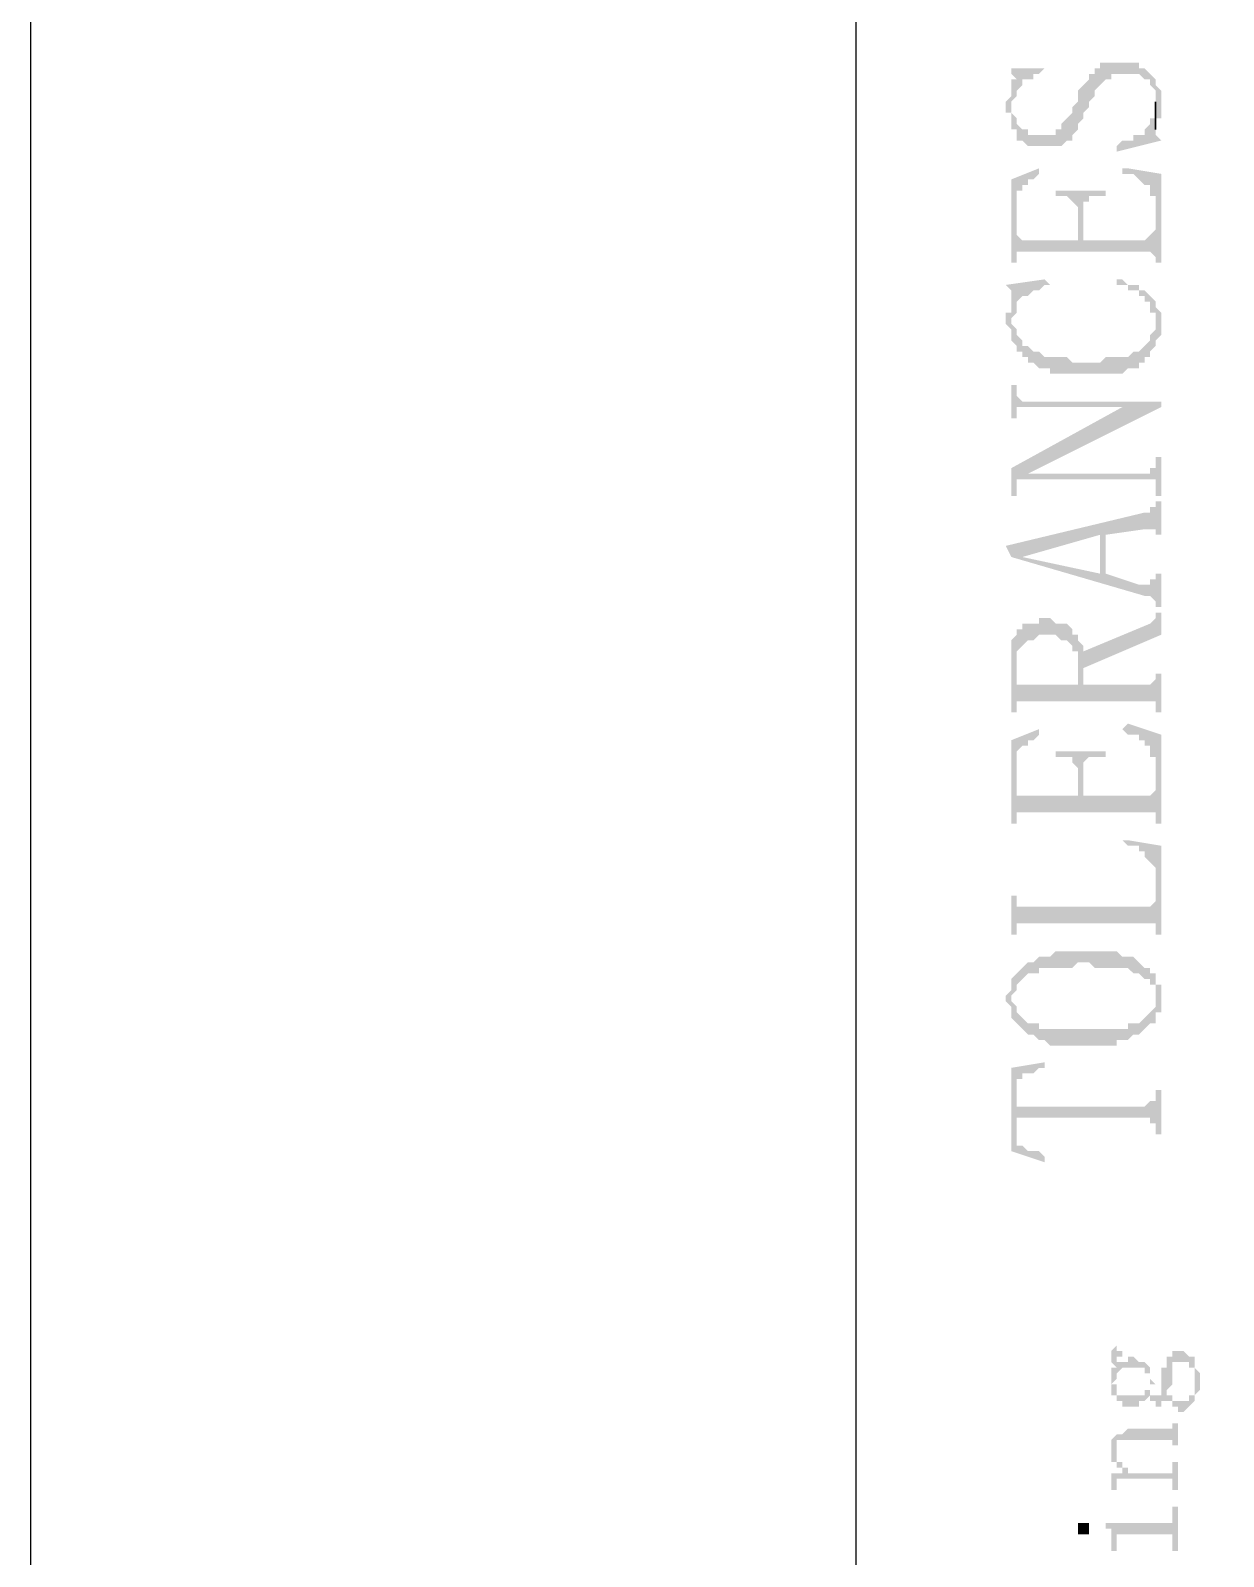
# Model space of a CAD drawing. Header units: millimetres. Extents: x 1167 to 2269, y 1197 to 1555.
# Drawn here: x 1849.13 to 1858.83, y 1271.38 to 1283.78 of the extents above; entities that cross this region are included whole.
import ezdxf

# ---------------------------------------------------------------- set-up
doc = ezdxf.new("R2010")
doc.units = ezdxf.units.MM

msp = doc.modelspace()

# ---------------------------------------------------------------- hatches: boundary and pattern name
at = {"transparency": 33554559}
for points in [[(1857.05814, 1283.15748), (1857.05814, 1283.11235), (1857.10327, 1283.11235), (1857.10327, 1282.97695), (1857.1484, 1282.97695), (1857.1484, 1282.88669), (1857.19353, 1282.88669), (1857.23867, 1282.84155), (1857.50946, 1282.84155), (1857.55459, 1282.88669), (1857.59972, 1282.88669), (1857.59972, 1282.93182), (1857.59972, 1282.93182), (1857.64486, 1282.97695), (1857.64486, 1283.02208), (1857.64486, 1283.02208), (1857.68999, 1283.06722), (1857.68999, 1283.11235), (1857.73512, 1283.15748), (1857.73512, 1283.20261), (1857.78025, 1283.24774), (1857.78025, 1283.29288), (1857.82538, 1283.33801), (1857.82538, 1283.33801), (1857.87052, 1283.38314), (1857.91565, 1283.38314), (1857.91565, 1283.42827), (1858.14131, 1283.42827), (1858.18644, 1283.38314), (1858.23157, 1283.38314), (1858.23157, 1283.33801), (1858.27671, 1283.29288), (1858.27671, 1283.02208), (1858.27671, 1283.06722), (1858.32184, 1283.06722), (1858.32184, 1283.20261), (1858.32184, 1283.29288), (1858.32184, 1283.29288), (1858.27671, 1283.33801), (1858.27671, 1283.38314), (1858.27671, 1283.38314), (1858.23157, 1283.42827), (1858.23157, 1283.42827), (1858.18644, 1283.4734), (1858.14131, 1283.4734), (1858.14131, 1283.51854), (1857.82538, 1283.51854), (1857.82538, 1283.4734), (1857.78025, 1283.4734), (1857.78025, 1283.42827), (1857.73512, 1283.42827), (1857.73512, 1283.38314), (1857.68999, 1283.33801), (1857.68999, 1283.33801), (1857.64486, 1283.29288), (1857.64486, 1283.20261), (1857.59972, 1283.15748), (1857.59972, 1283.11235), (1857.55459, 1283.06722), (1857.55459, 1283.06722), (1857.50946, 1283.02208), (1857.50946, 1282.97695), (1857.46433, 1282.97695), (1857.46433, 1282.93182), (1857.23867, 1282.93182), (1857.23867, 1282.97695), (1857.19353, 1282.97695), (1857.1484, 1283.02208), (1857.1484, 1283.06722), (1857.10327, 1283.11235), (1857.10327, 1283.33801), (1857.10327, 1283.29288), (1857.10327, 1283.24774), (1857.05814, 1283.20261)], [(1857.05814, 1283.4734), (1857.10327, 1283.4734), (1857.10327, 1283.42827), (1857.10327, 1283.42827), (1857.1484, 1283.38314), (1857.1484, 1283.24774), (1857.1484, 1283.29288), (1857.19353, 1283.33801), (1857.19353, 1283.38314), (1857.2838, 1283.38314), (1857.2838, 1283.42827), (1857.32893, 1283.42827), (1857.37406, 1283.4734), (1857.37406, 1283.4734)], [(1857.10327, 1283.33801), (1857.10327, 1283.15748), (1857.10327, 1283.20261), (1857.1484, 1283.24774), (1857.1484, 1283.38314), (1857.10327, 1283.38314)], [(1857.96078, 1282.84155), (1857.96078, 1282.79642), (1858.32184, 1282.88669), (1858.32184, 1282.88669), (1858.27671, 1282.93182), (1858.27671, 1283.11235), (1858.27671, 1283.06722), (1858.23157, 1283.06722), (1858.23157, 1283.02208), (1858.18644, 1282.97695), (1858.18644, 1282.93182), (1858.09618, 1282.93182), (1858.09618, 1282.88669), (1858.00591, 1282.88669)], [(1857.10327, 1282.57076), (1857.10327, 1281.89378), (1857.1484, 1281.89378), (1857.1484, 1282.3451), (1857.1484, 1282.4805), (1857.19353, 1282.4805), (1857.19353, 1282.52563), (1857.23867, 1282.52563), (1857.23867, 1282.57076), (1857.2838, 1282.57076), (1857.32893, 1282.61589), (1857.32893, 1282.66103)], [(1858.00591, 1282.66103), (1858.00591, 1282.61589), (1858.09618, 1282.61589), (1858.14131, 1282.57076), (1858.14131, 1282.57076), (1858.18644, 1282.52563), (1858.23157, 1282.52563), (1858.23157, 1282.43536), (1858.27671, 1282.43536), (1858.27671, 1281.89378), (1858.32184, 1281.89378), (1858.32184, 1282.61589), (1858.05104, 1282.66103)], [(1857.46433, 1282.4805), (1857.46433, 1282.43536), (1857.55459, 1282.43536), (1857.59972, 1282.39023), (1857.59972, 1282.39023), (1857.64486, 1282.3451), (1857.64486, 1282.07431), (1857.68999, 1282.29997), (1857.68999, 1282.39023), (1857.73512, 1282.39023), (1857.73512, 1282.43536), (1857.87052, 1282.43536), (1857.87052, 1282.4805)], [(1857.1484, 1281.89378), (1857.1484, 1281.98404), (1858.23157, 1281.98404), (1858.27671, 1281.93891), (1858.27671, 1282.16457), (1858.27671, 1282.16457), (1858.23157, 1282.11944), (1858.23157, 1282.11944), (1858.18644, 1282.07431), (1857.68999, 1282.07431), (1857.68999, 1282.29997), (1857.64486, 1282.07431), (1857.19353, 1282.07431), (1857.1484, 1282.11944), (1857.1484, 1282.3451)], [(1857.05814, 1281.71325), (1857.10327, 1281.66812), (1857.10327, 1281.26193), (1857.10327, 1281.44246), (1857.1484, 1281.48759), (1857.1484, 1281.53272), (1857.1484, 1281.57785), (1857.19353, 1281.62299), (1857.23867, 1281.62299), (1857.2838, 1281.66812), (1857.32893, 1281.66812), (1857.37406, 1281.71325), (1857.41919, 1281.71325), (1857.37406, 1281.75838)], [(1857.96078, 1281.71325), (1858.05104, 1281.71325), (1858.05104, 1281.66812), (1858.14131, 1281.66812), (1858.14131, 1281.62299), (1858.18644, 1281.62299), (1858.18644, 1281.57785), (1858.23157, 1281.57785), (1858.23157, 1281.48759), (1858.27671, 1281.48759), (1858.27671, 1281.39732), (1858.27671, 1281.57785), (1858.23157, 1281.62299), (1858.23157, 1281.62299), (1858.18644, 1281.66812), (1858.14131, 1281.66812), (1858.14131, 1281.71325), (1858.05104, 1281.71325), (1858.00591, 1281.75838), (1857.96078, 1281.75838)], [(1857.05814, 1281.44246), (1857.05814, 1281.39732), (1857.05814, 1281.39732), (1857.10327, 1281.35219), (1857.10327, 1281.26193), (1857.10327, 1281.62299), (1857.10327, 1281.48759), (1857.05814, 1281.48759)], [(1857.10327, 1281.26193), (1857.1484, 1281.2168), (1857.1484, 1281.17166), (1857.19353, 1281.17166), (1857.19353, 1281.12653), (1857.23867, 1281.12653), (1857.23867, 1281.0814), (1857.2838, 1281.0814), (1857.32893, 1281.03627), (1857.41919, 1281.03627), (1857.41919, 1280.99114), (1858.00591, 1280.99114), (1858.05104, 1281.03627), (1858.14131, 1281.03627), (1858.14131, 1281.0814), (1858.18644, 1281.0814), (1858.18644, 1281.12653), (1858.23157, 1281.12653), (1858.23157, 1281.17166), (1858.27671, 1281.2168), (1858.27671, 1281.26193), (1858.32184, 1281.30706), (1858.32184, 1281.39732), (1858.32184, 1281.48759), (1858.32184, 1281.48759), (1858.27671, 1281.53272), (1858.27671, 1281.57785), (1858.27671, 1281.39732), (1858.27671, 1281.35219), (1858.23157, 1281.30706), (1858.23157, 1281.26193), (1858.23157, 1281.26193), (1858.18644, 1281.2168), (1858.18644, 1281.2168), (1858.14131, 1281.17166), (1858.09618, 1281.17166), (1858.05104, 1281.12653), (1857.87052, 1281.12653), (1857.82538, 1281.0814), (1857.59972, 1281.0814), (1857.55459, 1281.12653), (1857.37406, 1281.12653), (1857.32893, 1281.17166), (1857.2838, 1281.17166), (1857.23867, 1281.2168), (1857.19353, 1281.2168), (1857.19353, 1281.26193), (1857.1484, 1281.30706), (1857.1484, 1281.35219), (1857.10327, 1281.39732), (1857.10327, 1281.39732)], [(1857.10327, 1280.90087), (1857.10327, 1280.63008), (1857.1484, 1280.63008), (1857.1484, 1280.67521), (1857.1484, 1280.72034), (1858.32184, 1280.72034), (1858.32184, 1280.76547), (1857.19353, 1280.76547), (1857.1484, 1280.81061), (1857.1484, 1280.90087)], [(1857.10327, 1280.22389), (1857.10327, 1279.99823), (1857.1484, 1279.99823), (1857.1484, 1280.08849), (1857.1484, 1280.13362), (1857.19353, 1280.13362), (1857.23867, 1280.17876), (1858.32184, 1280.72034), (1858.00591, 1280.72034)], [(1857.19353, 1280.13362), (1858.27671, 1280.13362), (1858.27671, 1279.99823), (1858.32184, 1279.99823), (1858.32184, 1280.31415), (1858.27671, 1280.31415), (1858.27671, 1280.22389), (1858.23157, 1280.22389), (1858.23157, 1280.17876), (1857.23867, 1280.17876)], [(1857.05814, 1279.59204), (1857.10327, 1279.50177), (1857.19353, 1279.50177), (1857.82538, 1279.6823), (1857.82538, 1279.36638), (1857.87052, 1279.6823), (1858.18644, 1279.72743), (1858.27671, 1279.72743), (1858.27671, 1279.6823), (1858.32184, 1279.6823), (1858.32184, 1279.9531), (1858.27671, 1279.9531), (1858.27671, 1279.90796), (1858.23157, 1279.90796), (1858.23157, 1279.86283), (1858.18644, 1279.86283)], [(1857.10327, 1279.50177), (1858.18644, 1279.18585), (1858.23157, 1279.18585), (1858.27671, 1279.14072), (1858.27671, 1279.09558), (1858.32184, 1279.09558), (1858.32184, 1279.36638), (1858.27671, 1279.36638), (1858.27671, 1279.32124), (1858.23157, 1279.32124), (1858.23157, 1279.27611), (1858.14131, 1279.27611), (1857.87052, 1279.36638), (1857.87052, 1279.6823), (1857.82538, 1279.36638), (1857.19353, 1279.50177), (1857.19353, 1279.50177)], [(1857.10327, 1278.64426), (1857.10327, 1278.23807), (1857.1484, 1278.23807), (1857.1484, 1278.68939), (1857.1484, 1278.73453), (1857.19353, 1278.77966), (1857.19353, 1278.77966), (1857.23867, 1278.82479), (1857.2838, 1278.82479), (1857.32893, 1278.86992), (1857.46433, 1278.86992), (1857.50946, 1278.82479), (1857.55459, 1278.82479), (1857.59972, 1278.77966), (1857.59972, 1278.73453), (1857.64486, 1278.73453), (1857.64486, 1278.46373), (1857.64486, 1278.86992), (1857.59972, 1278.86992), (1857.59972, 1278.91506), (1857.59972, 1278.91506), (1857.55459, 1278.96019), (1857.46433, 1278.96019), (1857.41919, 1279.00532), (1857.32893, 1279.00532), (1857.32893, 1278.96019), (1857.19353, 1278.96019), (1857.19353, 1278.91506), (1857.1484, 1278.91506), (1857.1484, 1278.86992), (1857.1484, 1278.86992), (1857.10327, 1278.82479), (1857.10327, 1278.77966), (1857.10327, 1278.68939)], [(1857.68999, 1278.73453), (1857.68999, 1278.59913), (1858.32184, 1278.86992), (1858.32184, 1279.05045), (1858.27671, 1279.05045), (1858.27671, 1279.00532), (1858.27671, 1279.00532), (1858.23157, 1278.96019), (1858.23157, 1278.96019)], [(1857.1484, 1278.2832), (1857.1484, 1278.32834), (1858.27671, 1278.32834), (1858.27671, 1278.23807), (1858.32184, 1278.23807), (1858.32184, 1278.554), (1858.27671, 1278.554), (1858.27671, 1278.50887), (1858.27671, 1278.50887), (1858.23157, 1278.46373), (1857.68999, 1278.46373), (1857.68999, 1278.73453), (1857.68999, 1278.77966), (1857.64486, 1278.82479), (1857.64486, 1278.46373), (1857.1484, 1278.46373), (1857.1484, 1278.50887), (1857.1484, 1278.59913)], [(1858.00591, 1278.10268), (1858.00591, 1278.10268), (1858.05104, 1278.05754), (1858.14131, 1278.05754), (1858.14131, 1278.01241), (1858.18644, 1278.01241), (1858.18644, 1277.96728), (1858.23157, 1277.96728), (1858.23157, 1277.87702), (1858.27671, 1277.87702), (1858.27671, 1277.33543), (1858.32184, 1277.33543), (1858.32184, 1278.05754), (1858.05104, 1278.14781)], [(1857.10327, 1278.01241), (1857.10327, 1277.33543), (1857.1484, 1277.33543), (1857.1484, 1277.83188), (1857.1484, 1277.92215), (1857.19353, 1277.96728), (1857.23867, 1277.96728), (1857.23867, 1278.01241), (1857.2838, 1278.01241), (1857.32893, 1278.05754), (1857.32893, 1278.10268)], [(1857.46433, 1277.92215), (1857.46433, 1277.87702), (1857.59972, 1277.87702), (1857.59972, 1277.83188), (1857.59972, 1277.83188), (1857.64486, 1277.78675), (1857.64486, 1277.56109), (1857.68999, 1277.74162), (1857.68999, 1277.83188), (1857.73512, 1277.87702), (1857.87052, 1277.87702), (1857.87052, 1277.92215)], [(1857.1484, 1277.38056), (1857.1484, 1277.42569), (1858.27671, 1277.42569), (1858.27671, 1277.38056), (1858.27671, 1277.60622), (1858.27671, 1277.60622), (1858.23157, 1277.56109), (1857.68999, 1277.56109), (1857.68999, 1277.74162), (1857.64486, 1277.56109), (1857.1484, 1277.56109), (1857.1484, 1277.78675)], [(1858.00591, 1277.20003), (1858.00591, 1277.20003), (1858.05104, 1277.1549), (1858.14131, 1277.1549), (1858.14131, 1277.10977), (1858.18644, 1277.10977), (1858.18644, 1277.06464), (1858.18644, 1277.06464), (1858.23157, 1277.0195), (1858.23157, 1277.0195), (1858.27671, 1276.97437), (1858.27671, 1276.43279), (1858.32184, 1276.43279), (1858.32184, 1277.1549), (1858.05104, 1277.20003)], [(1857.10327, 1276.74871), (1857.10327, 1276.43279), (1857.1484, 1276.43279), (1857.1484, 1276.47792), (1857.1484, 1276.52305), (1858.27671, 1276.52305), (1858.27671, 1276.47792), (1858.27671, 1276.70358), (1858.27671, 1276.70358), (1858.23157, 1276.65845), (1857.1484, 1276.65845), (1857.1484, 1276.74871)], [(1857.10327, 1276.07173), (1857.10327, 1275.93633), (1857.10327, 1275.93633), (1857.1484, 1275.98146), (1857.1484, 1276.0266), (1857.1484, 1276.0266), (1857.19353, 1276.07173), (1857.19353, 1276.07173), (1857.23867, 1276.11686), (1857.32893, 1276.11686), (1857.32893, 1276.16199), (1857.59972, 1276.16199), (1857.64486, 1276.20712), (1857.73512, 1276.20712), (1857.78025, 1276.16199), (1858.05104, 1276.16199), (1858.09618, 1276.11686), (1858.14131, 1276.11686), (1858.18644, 1276.07173), (1858.23157, 1276.07173), (1858.23157, 1276.0266), (1858.27671, 1276.0266), (1858.27671, 1275.93633), (1858.27671, 1276.11686), (1858.23157, 1276.11686), (1858.23157, 1276.16199), (1858.18644, 1276.16199), (1858.14131, 1276.20712), (1858.14131, 1276.20712), (1858.09618, 1276.25226), (1858.00591, 1276.25226), (1857.96078, 1276.29739), (1857.46433, 1276.29739), (1857.41919, 1276.25226), (1857.32893, 1276.25226), (1857.2838, 1276.20712), (1857.23867, 1276.20712), (1857.19353, 1276.16199), (1857.19353, 1276.16199), (1857.1484, 1276.11686), (1857.1484, 1276.11686)], [(1857.05814, 1275.93633), (1857.05814, 1275.8912), (1857.10327, 1275.84607), (1857.10327, 1275.80094), (1857.10327, 1275.7558), (1857.1484, 1275.71067), (1857.1484, 1275.71067), (1857.19353, 1275.66554), (1857.19353, 1275.66554), (1857.23867, 1275.62041), (1857.2838, 1275.62041), (1857.32893, 1275.57527), (1857.37406, 1275.57527), (1857.41919, 1275.53014), (1857.96078, 1275.53014), (1857.96078, 1275.57527), (1858.05104, 1275.57527), (1858.09618, 1275.62041), (1858.14131, 1275.62041), (1858.18644, 1275.66554), (1858.18644, 1275.66554), (1858.23157, 1275.71067), (1858.27671, 1275.71067), (1858.27671, 1275.80094), (1858.32184, 1275.80094), (1858.32184, 1275.93633), (1858.32184, 1276.0266), (1858.27671, 1276.0266), (1858.27671, 1276.07173), (1858.27671, 1275.8912), (1858.27671, 1275.84607), (1858.23157, 1275.80094), (1858.23157, 1275.80094), (1858.18644, 1275.7558), (1858.18644, 1275.7558), (1858.14131, 1275.71067), (1858.05104, 1275.71067), (1858.05104, 1275.66554), (1857.32893, 1275.66554), (1857.32893, 1275.71067), (1857.23867, 1275.71067), (1857.19353, 1275.7558), (1857.19353, 1275.7558), (1857.1484, 1275.80094), (1857.1484, 1275.84607), (1857.1484, 1275.84607), (1857.10327, 1275.8912), (1857.10327, 1276.07173), (1857.10327, 1276.0266), (1857.10327, 1275.98146)], [(1857.10327, 1275.34961), (1857.1484, 1275.12395), (1857.1484, 1275.25935), (1857.19353, 1275.25935), (1857.19353, 1275.30448), (1857.2838, 1275.30448), (1857.32893, 1275.34961), (1857.37406, 1275.34961), (1857.37406, 1275.39475)], [(1857.10327, 1275.34961), (1857.10327, 1274.67263), (1857.37406, 1274.58237), (1857.37406, 1274.6275), (1857.37406, 1274.6275), (1857.32893, 1274.67263), (1857.23867, 1274.67263), (1857.19353, 1274.71776), (1857.1484, 1274.71776), (1857.1484, 1274.80803), (1857.1484, 1275.12395)], [(1857.1484, 1275.12395), (1857.1484, 1274.85316), (1857.1484, 1274.94342), (1858.23157, 1274.94342), (1858.23157, 1274.89829), (1858.27671, 1274.89829), (1858.27671, 1274.80803), (1858.32184, 1274.80803), (1858.32184, 1275.16908), (1858.27671, 1275.16908), (1858.27671, 1275.07882), (1858.23157, 1275.07882), (1858.18644, 1275.03369), (1857.1484, 1275.03369), (1857.1484, 1275.07882), (1857.1484, 1275.07882)], [(1857.91565, 1273.04787), (1857.91565, 1273.00274), (1857.91565, 1272.95761), (1857.91565, 1272.95761), (1857.96078, 1272.91248), (1857.96078, 1273.00274), (1858.00591, 1273.00274), (1858.00591, 1273.04787), (1857.96078, 1273.04787), (1857.96078, 1273.093), (1857.96078, 1273.093), (1857.91565, 1273.04787)], [(1858.36697, 1273.00274), (1858.36697, 1272.68682), (1858.36697, 1272.73195), (1858.36697, 1272.73195), (1858.4121, 1272.77708), (1858.4121, 1272.82221), (1858.4121, 1272.86734), (1858.4121, 1272.91248), (1858.4121, 1272.95761), (1858.5475, 1272.95761), (1858.5475, 1272.91248), (1858.59263, 1272.91248), (1858.59263, 1272.86734), (1858.59263, 1272.82221), (1858.59263, 1272.95761), (1858.59263, 1273.00274), (1858.5475, 1273.00274), (1858.50237, 1273.04787), (1858.4121, 1273.04787), (1858.4121, 1273.00274)], [(1857.91565, 1272.68682), (1857.96078, 1272.68682), (1857.96078, 1272.64168), (1858.00591, 1272.64168), (1858.00591, 1272.59655), (1858.14131, 1272.59655), (1858.14131, 1272.64168), (1858.18644, 1272.64168), (1858.23157, 1272.68682), (1858.23157, 1272.64168), (1858.27671, 1272.64168), (1858.27671, 1272.59655), (1858.32184, 1272.59655), (1858.32184, 1272.64168), (1858.36697, 1272.64168), (1858.36697, 1272.68682), (1858.36697, 1272.64168), (1858.4121, 1272.64168), (1858.4121, 1272.59655), (1858.45723, 1272.59655), (1858.45723, 1272.55142), (1858.50237, 1272.55142), (1858.5475, 1272.59655), (1858.5475, 1272.59655), (1858.59263, 1272.64168), (1858.59263, 1272.68682), (1858.59263, 1272.68682), (1858.63776, 1272.73195), (1858.63776, 1272.77708), (1858.63776, 1272.86734), (1858.63776, 1272.86734), (1858.59263, 1272.91248), (1858.59263, 1272.95761), (1858.59263, 1272.77708), (1858.59263, 1272.73195), (1858.59263, 1272.68682), (1858.5475, 1272.68682), (1858.5475, 1272.64168), (1858.4121, 1272.64168), (1858.4121, 1272.68682), (1858.36697, 1272.68682), (1858.36697, 1273.00274), (1858.36697, 1272.95761), (1858.36697, 1272.91248), (1858.32184, 1272.91248), (1858.32184, 1272.82221), (1858.32184, 1272.73195), (1858.32184, 1272.68682), (1858.23157, 1272.68682), (1858.23157, 1272.77708), (1858.23157, 1272.73195), (1858.18644, 1272.73195), (1858.18644, 1272.68682), (1857.96078, 1272.68682), (1857.96078, 1272.73195), (1857.96078, 1272.77708), (1857.91565, 1272.77708)], [(1857.91565, 1272.77708), (1857.91565, 1272.73195), (1857.91565, 1272.68682), (1857.91565, 1272.77708), (1857.91565, 1272.77708), (1857.96078, 1272.82221), (1857.96078, 1272.86734), (1857.96078, 1272.86734), (1858.00591, 1272.91248), (1858.18644, 1272.91248), (1858.18644, 1272.86734), (1858.23157, 1272.86734), (1858.23157, 1272.82221), (1858.23157, 1272.68682), (1858.23157, 1272.73195), (1858.23157, 1272.77708), (1858.27671, 1272.77708), (1858.23157, 1272.82221), (1858.23157, 1272.86734), (1858.23157, 1272.91248), (1858.23157, 1272.91248), (1858.18644, 1272.95761), (1858.14131, 1272.95761), (1858.09618, 1273.00274), (1858.05104, 1273.00274), (1858.05104, 1272.95761), (1857.96078, 1272.95761), (1857.96078, 1273.00274), (1857.96078, 1272.91248), (1857.91565, 1272.91248), (1857.91565, 1272.86734), (1857.91565, 1272.82221), (1857.91565, 1272.82221)], [(1857.96078, 1272.37089), (1857.96078, 1272.23549), (1857.96078, 1272.28063), (1857.96078, 1272.32576), (1858.4121, 1272.32576), (1858.4121, 1272.28063), (1858.45723, 1272.28063), (1858.45723, 1272.46115), (1858.4121, 1272.46115), (1858.4121, 1272.41602), (1858.05104, 1272.41602), (1858.00591, 1272.37089)], [(1857.91565, 1272.23549), (1857.91565, 1272.19036), (1857.91565, 1272.14523), (1857.96078, 1272.14523), (1857.96078, 1272.1001), (1858.00591, 1272.1001), (1858.00591, 1272.05496), (1858.00591, 1272.1001), (1858.00591, 1272.14523), (1857.96078, 1272.14523), (1857.96078, 1272.19036), (1857.96078, 1272.23549), (1857.96078, 1272.37089), (1857.91565, 1272.32576), (1857.91565, 1272.28063), (1857.91565, 1272.28063)], [(1857.91565, 1272.05496), (1857.91565, 1272.00983), (1857.91565, 1271.91957), (1857.96078, 1271.91957), (1857.96078, 1272.00983), (1858.4121, 1272.00983), (1858.4121, 1271.9647), (1858.4121, 1271.91957), (1858.45723, 1271.91957), (1858.45723, 1272.14523), (1858.4121, 1272.14523), (1858.4121, 1272.1001), (1858.4121, 1272.05496), (1858.05104, 1272.05496), (1858.05104, 1272.1001), (1858.00591, 1272.1001), (1858.00591, 1272.05496)], [(1857.87052, 1271.64878), (1857.87052, 1271.60364), (1857.91565, 1271.60364), (1857.91565, 1271.55851), (1857.91565, 1271.51338), (1857.91565, 1271.42311), (1857.96078, 1271.42311), (1857.96078, 1271.51338), (1857.96078, 1271.55851), (1858.4121, 1271.55851), (1858.4121, 1271.42311), (1858.45723, 1271.42311), (1858.45723, 1271.78417), (1858.4121, 1271.78417), (1858.4121, 1271.64878), (1858.36697, 1271.64878)], [(1857.64486, 1271.60364), (1857.64486, 1271.55851), (1857.73512, 1271.55851), (1857.73512, 1271.60364), (1857.73512, 1271.64878), (1857.64486, 1271.64878)]]:
    msp.add_hatch(color=256, dxfattribs=at).paths.add_polyline_path(points)

# ---------------------------------------------------------------- linework, layer by layer
msp.add_line((1855.83949, 1549.22789), (1855.83949, 1262.48694))
for points in [[(2269.13303, 1258.22789), (2269.13303, 1555.22789), (1849.13303, 1555.22789), (1849.13303, 1258.22789)], [(1858.27671, 1283.11235), (1858.27671, 1282.97695), (1858.27671, 1283.20261), (1858.27671, 1283.15748)]]:
    msp.add_lwpolyline(points, close=True)

doc.saveas('drawing.dxf')
